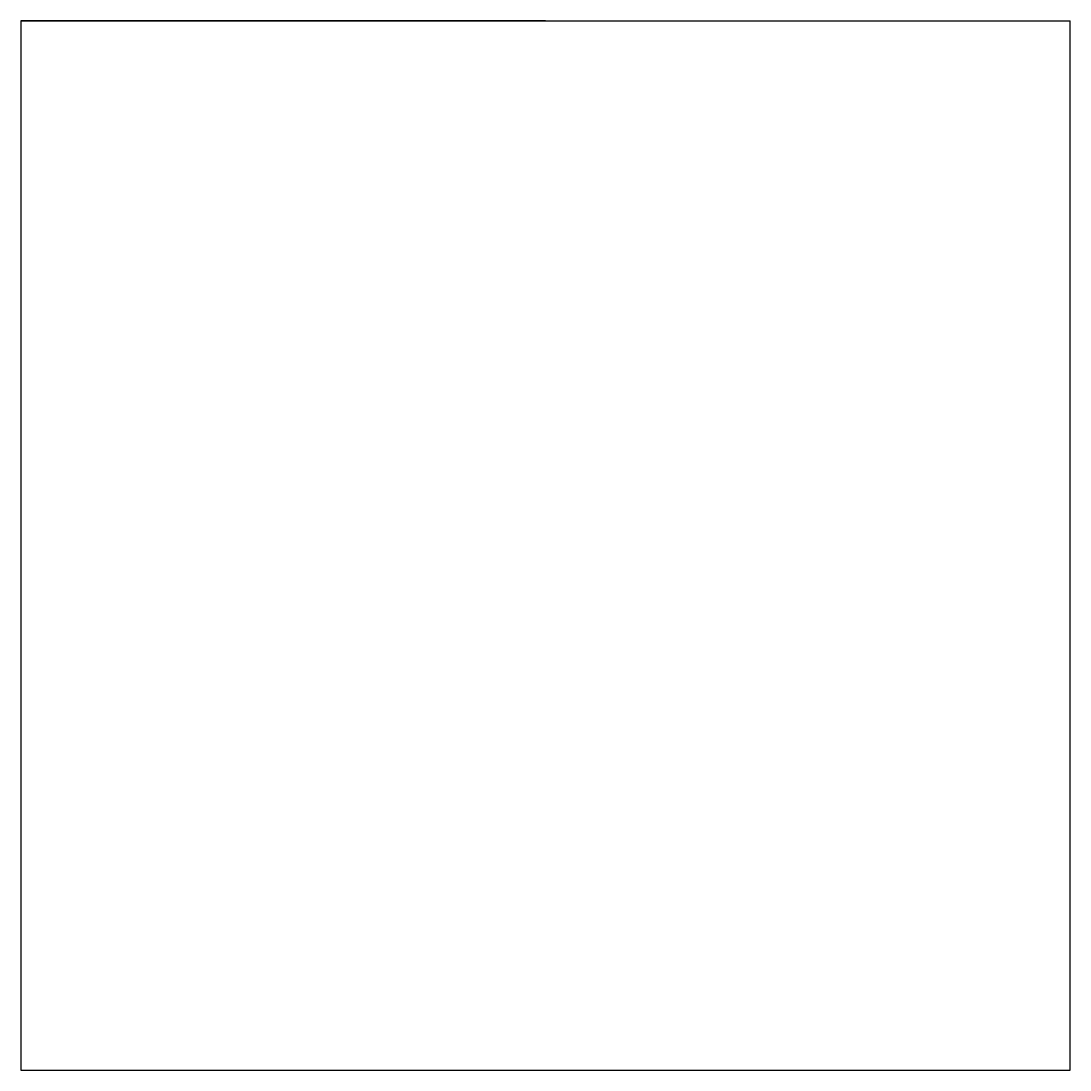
# Model space of a CAD drawing. Header units: millimetres. Extents: x 0 to 100, y 0 to 100.
import ezdxf

# ---------------------------------------------------------------- set-up
doc = ezdxf.new("R2010")
doc.units = ezdxf.units.MM
doc.layers.get('0').update_dxf_attribs({"linetype": 'CONTINUOUS', "lineweight": 25, "true_color": 0x000000})

msp = doc.modelspace()

# ---------------------------------------------------------------- linework, layer by layer
for p, q in [((50, 100), (0, 100)), ((0, 100), (0, 50)), ((0, 100), (100, 100)), ((100, 50), (100, 100)), ((0, 50), (0, 0)), ((100, 0), (100, 50)), ((0, 0), (50, 0)), ((50, 0), (100, 0))]:
    msp.add_line(p, q)

doc.saveas('drawing.dxf')
